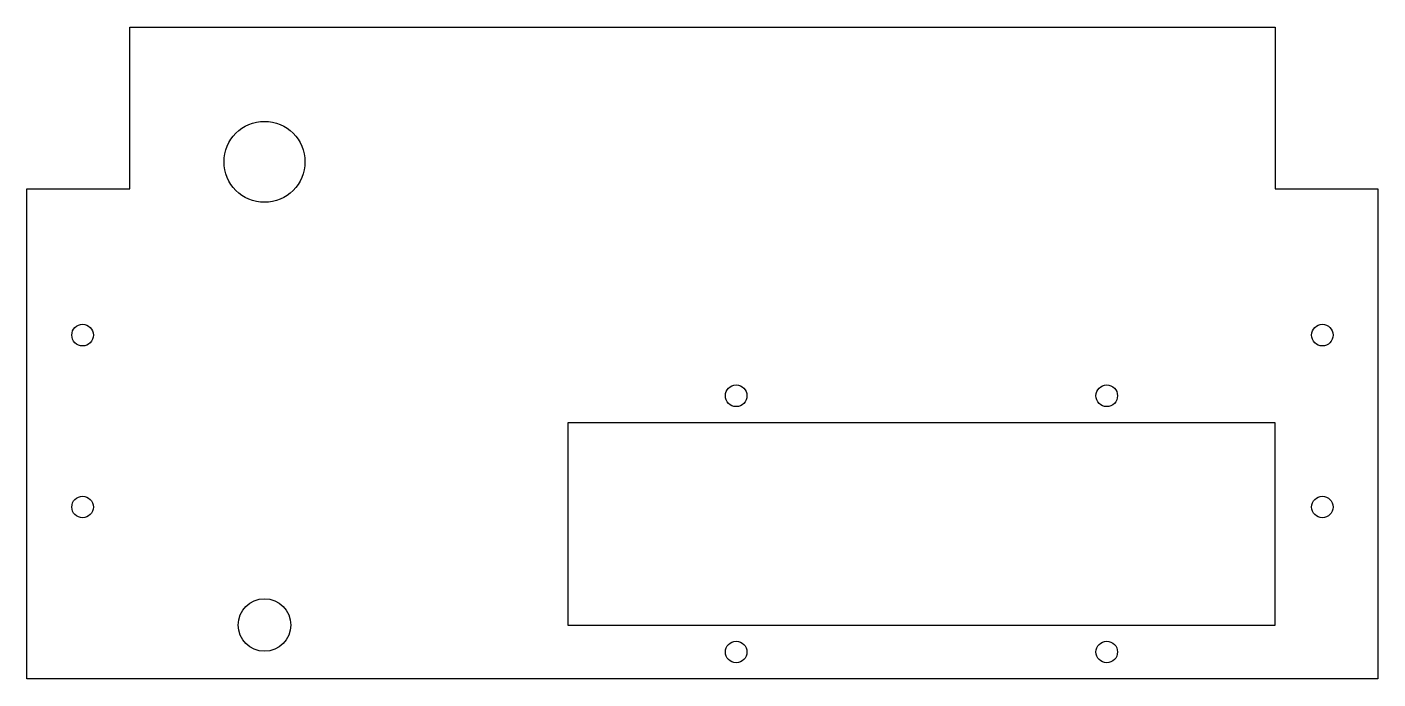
# Model space of a CAD drawing. Header units: millimetres. Extents: x 239 to 439, y 142 to 239.
import ezdxf

# ---------------------------------------------------------------- set-up
doc = ezdxf.new("R2010")
doc.units = ezdxf.units.MM
doc.header["$MEASUREMENT"] = 0
doc.layers.get('0').update_dxf_attribs({"lineweight": 0})

msp = doc.modelspace()

# ---------------------------------------------------------------- linework, layer by layer
at = {"color": 18, "lineweight": 25, "true_color": 0x000000}
msp.add_lwpolyline([(423.84, 239.03), (423.84, 215.03), (439.09, 215.03), (439.09, 142.33), (238.59, 142.33), (238.59, 215.03), (253.84, 215.03), (253.84, 239.03)], close=True, dxfattribs=at)
at = {"color": 1, "lineweight": 25, "true_color": 0xff0000}
msp.add_lwpolyline([(423.84, 180.33), (318.84, 180.33), (318.84, 150.33), (423.84, 150.33)], close=True, dxfattribs=at)
for centre, radius in [((273.84, 219.03), 6), ((246.84, 193.33), 1.6), ((430.84, 193.33), 1.6), ((343.84, 184.33), 1.6), ((398.84, 184.33), 1.6), ((246.84, 167.83), 1.6), ((430.84, 167.83), 1.6), ((273.84, 150.33), 3.9), ((343.84, 146.33), 1.6), ((398.84, 146.33), 1.6)]:
    msp.add_circle(centre, radius, dxfattribs=at)

doc.saveas('drawing.dxf')
